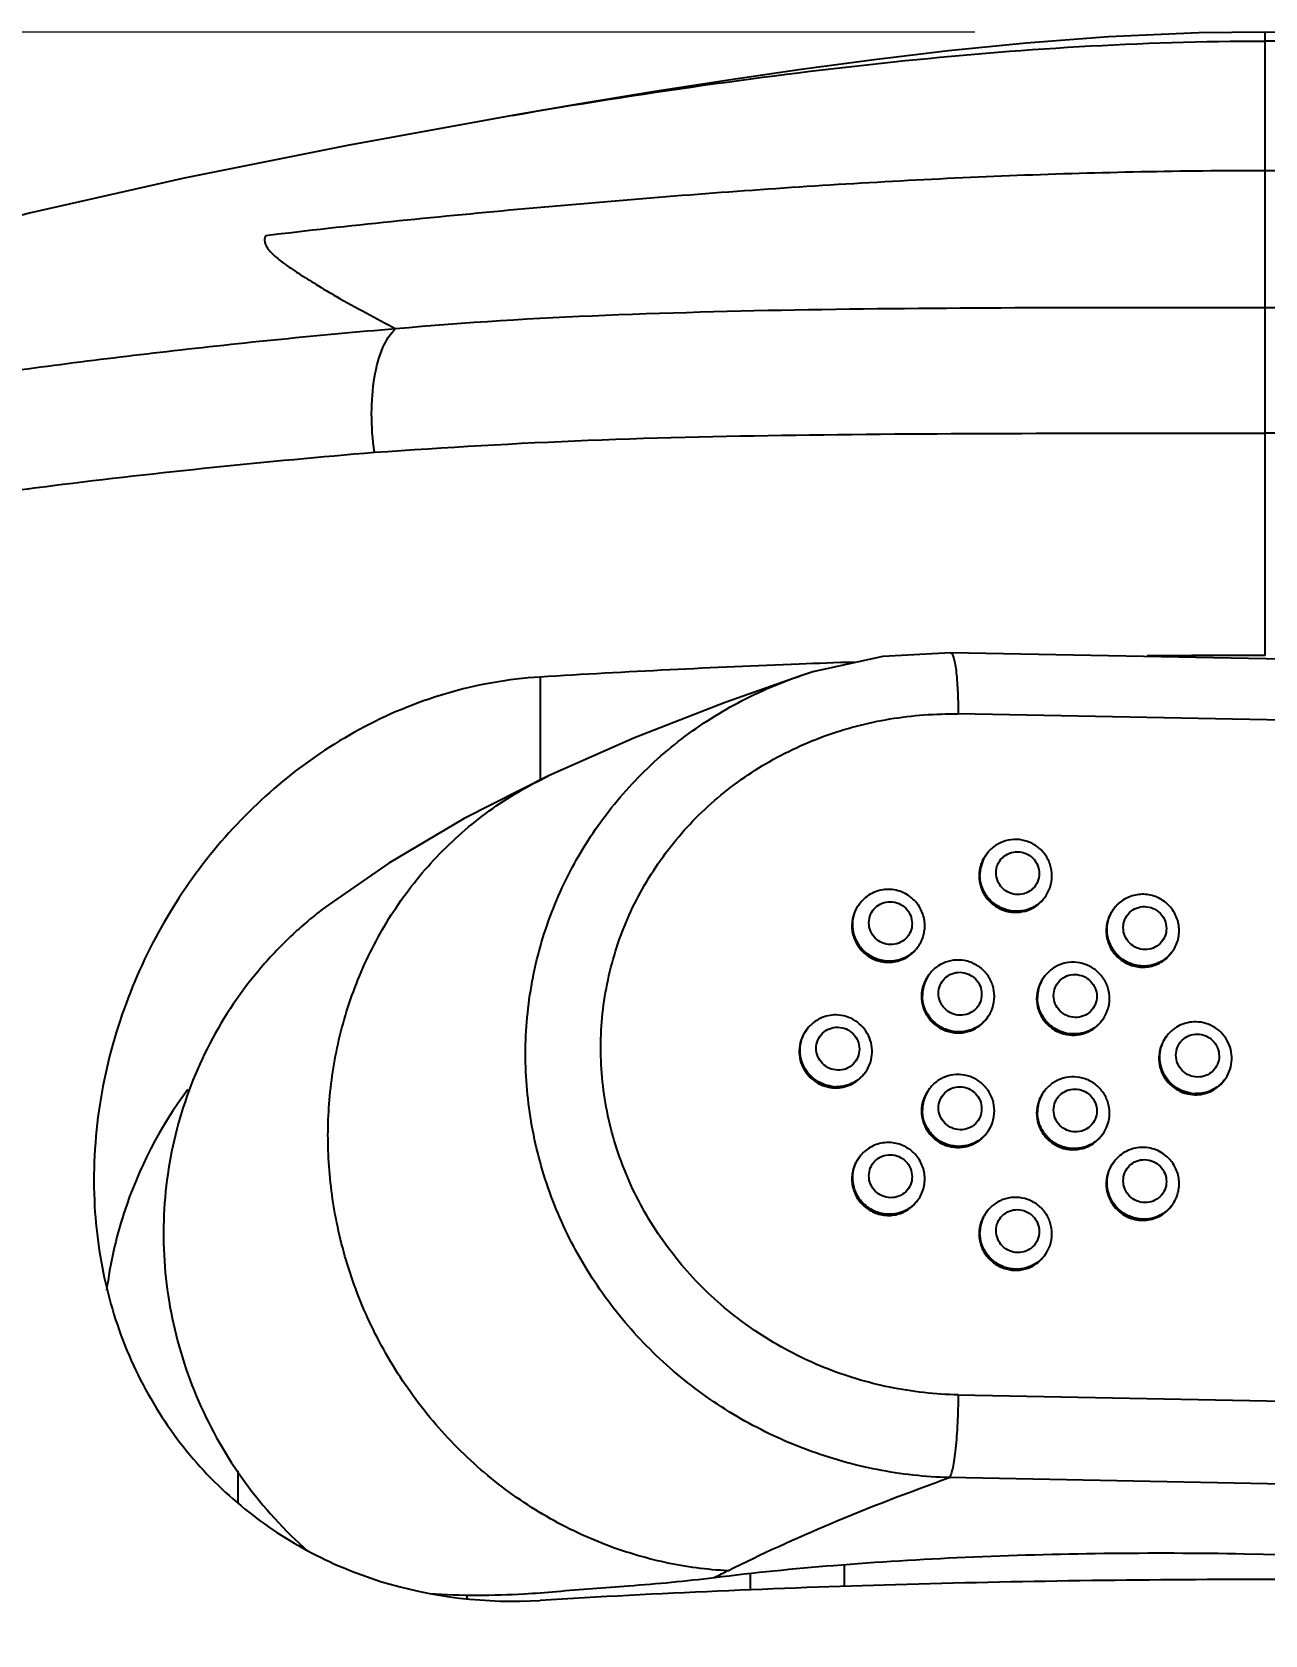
# Model space of a CAD drawing. Extents: x 0 to 1462, y 0 to 1072.
# Drawn here: x 340.35 to 357.36, y 804.46 to 826.57 of the extents above; entities that cross this region are included whole.
import ezdxf

# ---------------------------------------------------------------- set-up
doc = ezdxf.new("R2010")
doc.units = 0
doc.header["$LTSCALE"] = 10
doc.header["$MEASUREMENT"] = 0
doc.header["$PDMODE"] = 3
doc.header["$PDSIZE"] = -10
doc.layers.get('0').update_dxf_attribs({"linetype": 'CONTINUOUS'})
doc.layers.get('DEFPOINTS').update_dxf_attribs({"linetype": 'CONTINUOUS'})
doc.styles.add('Daelim Dimension', font='')
doc.styles.get('Daelim Dimension').set_extended_font_data('나눔고딕')
doc.dimstyles.new('DEFAULT', dxfattribs={"dimscale": 2, "dimtxt": 2, "dimasz": 2, "dimexe": 0, "dimexo": 2, "dimgap": 1, "dimtad": 1, "dimdec": 0, "dimzin": 9, "dimdsep": 46, "dimtxsty": 'Daelim Dimension', "dimcen": 0.5, "dimclrd": 5, "dimclre": 5, "dimclrt": 256, "dimadec": 1, "dimazin": 0, "dimtfac": 1, "dimtdec": 0, "dimtix": 1, "dimtmove": 0, "dimatfit": 3, "dimfxl": 1, "dimtolj": 1, "dimtzin": 1, "dimlwd": 9, "dimlwe": 9, "dimarcsym": 0})

# ---------------------------------------------------------------- blocks, each defined once
blk = doc.blocks.new('*D2')
at = {"color": 5, "lineweight": 9, "ltscale": 0.5, "transparency": 16777216}
for p, q in [((353.36, 826.572), (233.511, 826.572)), ((233.511, 822.572), (233.511, 499.502)), ((326.071, 495.502), (233.511, 495.502))]:
    blk.add_line(p, q, dxfattribs=at)
at = {"color": 5, "ltscale": 0.5, "transparency": 16777216}
for points in [[(232.845, 822.572), (234.178, 822.572), (233.511, 826.572)], [(232.845, 499.502), (234.178, 499.502), (233.511, 495.502)]]:
    blk.add_solid(points, dxfattribs=at)
at = {"layer": 'DEFPOINTS', "color": 0, "ltscale": 0.5, "transparency": 16777216}
for p in [(357.36, 826.572), (233.511, 495.502), (330.071, 495.502)]:
    blk.add_point(p, dxfattribs=at)
at = {"color": 7, "ltscale": 0.5, "transparency": 16777216, "insert": (226.061, 661.037), "char_height": 10, "attachment_point": 5, "rotation": 90, "style": 'Daelim Dimension'}
blk.add_mtext('\\A1;331', dxfattribs=at)

msp = doc.modelspace()

# ---------------------------------------------------------------- linework, layer by layer
at = {"color": 9, "linetype": 'Continuous'}
for p, q in [((357.36, 826.572), (357.36, 821.036)), ((357.36, 821.036), (357.36, 817.971)), ((347.36, 817.673), (347.36, 816.25)), ((365.615, 816.923), (353.128, 817.163)), ((356.072, 813.87), (356.03, 813.823)), ((353.128, 807.769), (365.615, 807.529)), ((343.196, 806.278), (343.196, 806.722)), ((365.494, 806.387), (353.006, 806.627)), ((350.265, 805.076), (350.265, 805.299)), ((346.348, 805.007), (346.348, 804.964))]:
    msp.add_line(p, q, dxfattribs=at)
at = {"color": 7, "linetype": 'Continuous'}
for p, q in [((365.512, 817.767), (353.025, 818.007)), ((350.944, 817.687), (350.945, 817.687)), ((347.475, 816.308), (347.476, 816.308)), ((353.519, 815.229), (353.531, 815.244)), ((351.764, 814.539), (351.776, 814.555)), ((354.306, 814.611), (354.318, 814.627)), ((355.273, 814.472), (355.286, 814.487)), ((352.551, 813.922), (352.563, 813.937)), ((356.06, 813.855), (356.072, 813.87)), ((356.018, 813.807), (356.061, 813.856)), ((352.725, 813.565), (352.737, 813.581)), ((354.313, 813.535), (354.325, 813.55)), ((351.038, 812.807), (351.05, 812.823)), ((353.511, 812.948), (353.524, 812.963)), ((355.1, 812.917), (355.112, 812.933)), ((356, 812.712), (356.012, 812.727)), ((351.824, 812.19), (351.836, 812.205)), ((356.787, 812.095), (356.799, 812.11)), ((352.725, 811.985), (352.737, 812)), ((354.313, 811.954), (354.325, 811.97)), ((353.511, 811.367), (353.524, 811.383)), ((355.1, 811.337), (355.112, 811.352)), ((351.764, 811.047), (351.776, 811.063)), ((355.273, 810.98), (355.286, 810.995)), ((352.509, 810.383), (352.551, 810.431)), ((352.551, 810.43), (352.563, 810.445)), ((356.06, 810.363), (356.072, 810.378)), ((353.519, 810.29), (353.531, 810.306)), ((354.306, 809.673), (354.318, 809.689)), ((359.831, 805.519), (357.077, 805.572)), ((351.56, 805.119), (351.56, 805.42))]:
    msp.add_line(p, q, dxfattribs=at)
for points in [[(357.36, 826.572), (356.448, 826.56), (355.204, 826.506), (354.064, 826.42), (352.994, 826.313), (351.969, 826.191), (350.962, 826.056), (349.957, 825.909), (348.944, 825.751), (347.912, 825.582), (346.975, 825.422)], [(367.745, 825.422), (366.808, 825.582), (365.777, 825.751), (364.763, 825.909), (363.759, 826.056), (362.752, 826.191), (361.727, 826.313), (360.657, 826.42), (359.517, 826.506), (358.273, 826.56), (357.36, 826.572)], [(346.978, 825.422), (344.726, 825.012), (342.449, 824.555), (340.333, 824.076), (338.344, 823.563), (336.376, 822.969), (334.325, 822.22), (332.195, 821.231), (330.092, 819.951), (328.6, 818.797)], [(353.025, 818.007), (352.09, 817.954), (351.122, 817.744), (350.944, 817.687)], [(350.945, 817.687), (349.915, 817.322), (348.661, 816.832), (347.475, 816.308)], [(347.476, 816.308), (346.314, 815.719), (345.275, 815.106), (344.434, 814.526)]]:
    msp.add_lwpolyline(points, dxfattribs=at)
for centre, radius, start, end in [((356.761, 664.041), 153.919, 92.16907, 93.50138), ((357.111, 655.235), 162.733, 91.9074, 92.17507), ((357.361, 645.642), 172.329, 90.00006, 90.54004), ((353.932, 814.929), 0.49, 321.9047, 0.0549), ((355.67, 814.186), 0.489, 134.3049, 141.8673), ((353.138, 813.266), 0.49, 321.9047, 0.0549), ((354.726, 813.235), 0.49, 321.9047, 0.0549), ((347.255, 808.446), 5.927, 143.3481, 162.0246), ((353.138, 811.685), 0.49, 321.9047, 0.0549), ((354.726, 811.655), 0.49, 321.9047, 0.0549), ((352.161, 810.761), 0.489, 134.3049, 141.8673), ((347.243, 808.452), 5.913, 162.0508, 172.5974), ((353.932, 809.991), 0.49, 321.9047, 0.0549), ((357.551, 637.291), 167.93, 86.91139, 90.06579)]:
    msp.add_arc(centre, radius, start, end, dxfattribs=at)
at = {"color": 9, "linetype": 'Continuous'}
for centre, radius, start, end in [((353.912, 814.946), 0.483, 144.2442, 172.9141), ((353.909, 814.947), 0.481, 141.8757, 144.2044), ((353.918, 814.945), 0.49, 172.888, 180.0006), ((352.154, 814.258), 0.48, 141.8606, 148.3247), ((353.941, 814.923), 0.479, 317.7061, 321.8766), ((352.182, 814.261), 0.509, 217.6584, 224.5912), ((352.184, 814.235), 0.482, 319.5331, 321.8631), ((355.693, 814.168), 0.482, 307.1038, 314.2959), ((353.118, 813.282), 0.483, 144.2442, 172.9141), ((353.115, 813.284), 0.481, 141.8757, 144.2044), ((354.705, 813.252), 0.483, 141.9105, 172.9246), ((353.124, 813.281), 0.49, 172.888, 180.0006), ((354.712, 813.251), 0.49, 172.888, 180.0006), ((351.426, 812.527), 0.479, 141.8738, 144.1973), ((353.147, 813.259), 0.479, 317.7061, 321.8766), ((351.461, 812.5), 0.478, 319.5495, 321.8718), ((351.453, 812.521), 0.501, 261.884, 268.8924), ((353.118, 811.702), 0.483, 144.2442, 172.9141), ((353.115, 811.703), 0.481, 141.8757, 144.2044), ((354.705, 811.672), 0.483, 141.9105, 172.9246), ((356.415, 812.426), 0.501, 261.884, 268.8924), ((353.124, 811.701), 0.49, 172.888, 180.0006), ((354.712, 811.671), 0.49, 172.888, 180.0006), ((353.147, 811.679), 0.479, 317.7061, 321.8766), ((352.157, 810.764), 0.484, 141.8855, 144.2099), ((352.184, 810.743), 0.482, 307.1038, 314.2959), ((352.186, 810.741), 0.479, 314.3101, 319.5557), ((352.183, 810.744), 0.483, 319.5502, 321.8858), ((355.691, 810.702), 0.509, 217.6584, 224.5912), ((353.911, 810.008), 0.483, 141.9105, 172.9246), ((353.918, 810.007), 0.49, 172.888, 180.0006), ((357.834, 789.745), 17.475, 116.8127, 117.5065)]:
    msp.add_arc(centre, radius, start, end, dxfattribs=at)
for points, knots in [([(346.978, 825.422), (347.853, 825.575), (349.603, 825.85), (353.056, 826.282), (355.65, 826.448), (357.36, 826.448)], [0, 0, 0, 0, 0.255256, 0.508588, 1, 1, 1, 1]), ([(367.743, 825.422), (366.867, 825.575), (365.118, 825.85), (361.664, 826.282), (359.071, 826.448), (357.36, 826.448)], [0, 0, 0, 0, 0.255256, 0.508588, 1, 1, 1, 1]), ([(357.36, 824.659), (356.221, 824.659), (353.934, 824.611), (350.495, 824.418), (347.037, 824.131), (344.726, 823.901), (343.569, 823.76)], [0, 0, 0, 0, 0.247249, 0.496201, 0.747197, 1, 1, 1, 1]), ([(357.36, 824.66), (358.5, 824.66), (360.787, 824.611), (364.226, 824.419), (367.684, 824.13), (369.995, 823.901), (371.152, 823.76)], [0, 0, 0, 0, 0.247245, 0.496196, 0.747174, 1, 1, 1, 1]), ([(343.57, 823.76), (343.562, 823.741), (343.554, 823.699), (343.572, 823.635), (343.611, 823.573), (343.691, 823.484), (343.831, 823.372), (344.036, 823.236), (344.28, 823.083), (344.722, 822.816), (345.096, 822.625), (345.369, 822.478)], [0, 0, 0, 0, 0.026789, 0.054193, 0.085701, 0.122385, 0.211814, 0.321088, 0.446517, 0.59177, 1, 1, 1, 1]), ([(357.36, 822.768), (356.337, 822.766), (354.3, 822.77), (351.267, 822.751), (348.29, 822.678), (346.33, 822.566), (345.367, 822.477)], [0, 0, 0, 0, 0.255743, 0.509299, 0.758293, 1, 1, 1, 1]), ([(369.355, 822.477), (368.392, 822.565), (366.431, 822.678), (363.454, 822.751), (360.421, 822.77), (358.383, 822.766), (357.36, 822.768)], [0, 0, 0, 0, 0.241705, 0.490699, 0.744256, 1, 1, 1, 1]), ([(345.367, 822.477), (344.312, 822.389), (342.281, 822.183), (339.368, 821.81), (336.725, 821.383), (334.391, 820.92), (332.395, 820.43), (330.768, 819.922), (329.658, 819.468), (328.982, 819.086), (328.714, 818.894), (328.601, 818.798)], [0, 0, 0, 0, 0.183495, 0.353986, 0.509385, 0.647628, 0.766705, 0.865533, 0.943114, 0.974177, 1, 1, 1, 1]), ([(345.074, 820.774), (345.048, 820.951), (345.023, 821.298), (345.059, 821.787), (345.161, 822.188), (345.288, 822.409), (345.367, 822.477)], [0, 0, 0, 0, 0.301867, 0.585954, 0.824097, 1, 1, 1, 1]), ([(345.074, 820.774), (346.056, 820.843), (348.057, 820.96), (351.101, 821.023), (354.214, 821.038), (356.308, 821.04), (357.36, 821.036)], [0, 0, 0, 0, 0.240277, 0.488964, 0.743119, 1, 1, 1, 1]), ([(369.646, 820.774), (369.161, 820.81), (368.179, 820.885), (366.69, 820.943), (365.174, 820.988), (363.637, 821.018), (362.083, 821.029), (359.989, 821.038), (358.413, 821.038), (357.36, 821.036)], [0, 0, 0, 0, 0.11883, 0.240216, 0.363704, 0.488906, 0.615481, 0.743078, 1, 1, 1, 1]), ([(339.262, 820.131), (339.719, 820.196), (341.652, 820.453), (343.592, 820.651), (345.074, 820.774)], [0, 0, 0, 0, 0.236996, 1, 1, 1, 1]), ([(353.025, 818.007), (353.034, 818.007), (353.047, 817.992), (353.057, 817.97), (353.066, 817.942), (353.075, 817.908), (353.087, 817.849), (353.107, 817.71), (353.123, 817.475), (353.128, 817.273), (353.128, 817.163)], [0, 0, 0, 0, 0.03051, 0.055978, 0.089255, 0.130458, 0.179429, 0.299512, 0.615358, 1, 1, 1, 1]), ([(353.006, 806.627), (352.673, 806.636), (352.005, 806.71), (351.034, 806.984), (350.117, 807.415), (349.281, 807.993), (348.553, 808.702), (347.955, 809.525), (347.509, 810.437), (347.23, 811.41), (347.129, 812.413), (347.21, 813.413), (347.47, 814.378), (347.899, 815.276), (348.482, 816.08), (349.199, 816.766), (350.025, 817.315), (350.632, 817.581), (350.944, 817.687)], [0, 0, 0, 0, 0.062532, 0.125337, 0.188378, 0.251587, 0.314883, 0.37815, 0.441292, 0.50423, 0.566905, 0.629285, 0.691376, 0.753226, 0.81492, 0.876556, 0.938218, 1, 1, 1, 1]), ([(353.128, 807.769), (352.812, 807.775), (352.178, 807.846), (351.263, 808.121), (350.412, 808.561), (349.658, 809.151), (349.031, 809.876), (348.558, 810.707), (348.265, 811.615), (348.164, 812.56), (348.265, 813.501), (348.557, 814.398), (349.03, 815.213), (349.658, 815.914), (350.414, 816.477), (351.266, 816.883), (352.181, 817.123), (352.813, 817.169), (353.128, 817.163)], [0, 0, 0, 0, 0.062775, 0.125728, 0.188806, 0.251923, 0.314996, 0.377919, 0.440627, 0.503087, 0.565293, 0.627294, 0.689179, 0.751054, 0.813007, 0.87512, 0.937442, 1, 1, 1, 1]), ([(349.952, 805.341), (349.663, 805.356), (349.07, 805.435), (348.189, 805.702), (347.326, 806.132), (346.522, 806.718), (345.817, 807.44), (345.243, 808.266), (344.818, 809.155), (344.548, 810.065), (344.424, 810.963), (344.433, 811.851), (344.577, 812.737), (344.869, 813.619), (345.317, 814.458), (345.914, 815.214), (346.638, 815.847), (347.189, 816.173), (347.475, 816.308)], [0, 0, 0, 0, 0.057427, 0.118319, 0.182125, 0.248011, 0.314911, 0.381631, 0.446959, 0.509821, 0.569384, 0.626384, 0.68558, 0.74702, 0.81, 0.873687, 0.937269, 1, 1, 1, 1]), ([(353.651, 814.972), (353.651, 815.011), (353.666, 815.088), (353.733, 815.186), (353.832, 815.25), (353.949, 815.271), (354.066, 815.245), (354.165, 815.178), (354.231, 815.078), (354.247, 815), (354.247, 814.961)], [0, 0, 0, 0, 0.124268, 0.248013, 0.372016, 0.49685, 0.6226, 0.748826, 0.874805, 1, 1, 1, 1]), ([(354.247, 814.961), (354.247, 814.923), (354.231, 814.845), (354.165, 814.748), (354.065, 814.683), (353.948, 814.663), (353.832, 814.688), (353.733, 814.756), (353.667, 814.855), (353.651, 814.934), (353.651, 814.972)], [0, 0, 0, 0, 0.124268, 0.248013, 0.372016, 0.49685, 0.6226, 0.748826, 0.874805, 1, 1, 1, 1]), ([(354.295, 814.6), (354.262, 814.564), (354.184, 814.501), (354.044, 814.446), (353.893, 814.436), (353.745, 814.471), (353.613, 814.547), (353.51, 814.659), (353.443, 814.795), (353.428, 814.896), (353.428, 814.945)], [0, 0, 0, 0, 0.12359, 0.247684, 0.372498, 0.497993, 0.623891, 0.749775, 0.875233, 1, 1, 1, 1]), ([(351.984, 814.072), (351.956, 814.099), (351.912, 814.166), (351.889, 814.283), (351.912, 814.399), (351.978, 814.496), (352.078, 814.56), (352.195, 814.581), (352.311, 814.556), (352.377, 814.51), (352.405, 814.483)], [0, 0, 0, 0, 0.126007, 0.251154, 0.375392, 0.499156, 0.623164, 0.747999, 0.873745, 1, 1, 1, 1]), ([(351.778, 813.95), (351.748, 813.99), (351.698, 814.078), (351.667, 814.226), (351.681, 814.376), (351.72, 814.469), (351.745, 814.51)], [0, 0, 0, 0, 0.251994, 0.50267, 0.751882, 1, 1, 1, 1]), ([(352.405, 814.483), (352.432, 814.455), (352.476, 814.388), (352.5, 814.272), (352.477, 814.156), (352.41, 814.058), (352.311, 813.994), (352.194, 813.973), (352.077, 813.999), (352.011, 814.044), (351.984, 814.072)], [0, 0, 0, 0, 0.126007, 0.251154, 0.375392, 0.499156, 0.623164, 0.747999, 0.873745, 1, 1, 1, 1]), ([(355.984, 813.783), (355.937, 813.748), (355.829, 813.694), (355.648, 813.676), (355.471, 813.722), (355.322, 813.828), (355.218, 813.978), (355.173, 814.154), (355.193, 814.334), (355.249, 814.441), (355.286, 814.487)], [0, 0, 0, 0, 0.124097, 0.248992, 0.374717, 0.500832, 0.626731, 0.751909, 0.876203, 1, 1, 1, 1]), ([(355.914, 813.996), (355.886, 813.969), (355.82, 813.926), (355.703, 813.906), (355.586, 813.931), (355.487, 813.999), (355.421, 814.098), (355.398, 814.215), (355.421, 814.331), (355.465, 814.397), (355.493, 814.423)], [0, 0, 0, 0, 0.124032, 0.248849, 0.374594, 0.500818, 0.626801, 0.751967, 0.876207, 1, 1, 1, 1]), ([(355.493, 814.423), (355.52, 814.45), (355.587, 814.493), (355.704, 814.514), (355.82, 814.488), (355.919, 814.421), (355.985, 814.321), (356.009, 814.204), (355.986, 814.088), (355.941, 814.023), (355.914, 813.996)], [0, 0, 0, 0, 0.124032, 0.248849, 0.374594, 0.500818, 0.626801, 0.751967, 0.876207, 1, 1, 1, 1]), ([(352.551, 813.922), (352.507, 813.871), (352.396, 813.786), (352.192, 813.738), (351.985, 813.776), (351.867, 813.855), (351.819, 813.904)], [0, 0, 0, 0, 0.247555, 0.496699, 0.747784, 1, 1, 1, 1]), ([(352.857, 813.309), (352.857, 813.347), (352.872, 813.425), (352.939, 813.522), (353.038, 813.586), (353.155, 813.607), (353.272, 813.581), (353.371, 813.514), (353.437, 813.414), (353.452, 813.336), (353.452, 813.297)], [0, 0, 0, 0, 0.124268, 0.248013, 0.372016, 0.49685, 0.6226, 0.748826, 0.874805, 1, 1, 1, 1]), ([(354.445, 813.278), (354.445, 813.317), (354.46, 813.394), (354.527, 813.492), (354.626, 813.556), (354.743, 813.576), (354.86, 813.551), (354.959, 813.483), (355.025, 813.384), (355.041, 813.305), (355.041, 813.267)], [0, 0, 0, 0, 0.124268, 0.248013, 0.372016, 0.49685, 0.6226, 0.748826, 0.874805, 1, 1, 1, 1]), ([(353.501, 812.936), (353.468, 812.9), (353.39, 812.837), (353.25, 812.782), (353.099, 812.772), (352.951, 812.807), (352.819, 812.883), (352.716, 812.995), (352.649, 813.132), (352.634, 813.232), (352.634, 813.281)], [0, 0, 0, 0, 0.12359, 0.247684, 0.372498, 0.497993, 0.623891, 0.749775, 0.875233, 1, 1, 1, 1]), ([(353.452, 813.297), (353.452, 813.259), (353.437, 813.181), (353.371, 813.084), (353.271, 813.02), (353.154, 812.999), (353.038, 813.024), (352.939, 813.092), (352.873, 813.191), (352.857, 813.27), (352.857, 813.309)], [0, 0, 0, 0, 0.124268, 0.248013, 0.372016, 0.49685, 0.6226, 0.748826, 0.874805, 1, 1, 1, 1]), ([(355.112, 812.933), (355.081, 812.893), (355.005, 812.823), (354.864, 812.758), (354.709, 812.74), (354.556, 812.769), (354.418, 812.844), (354.309, 812.957), (354.238, 813.097), (354.222, 813.2), (354.222, 813.251)], [0, 0, 0, 0, 0.123564, 0.247583, 0.37232, 0.497781, 0.623701, 0.749648, 0.875173, 1, 1, 1, 1]), ([(355.041, 813.267), (355.041, 813.228), (355.025, 813.151), (354.959, 813.053), (354.859, 812.989), (354.742, 812.968), (354.626, 812.994), (354.527, 813.062), (354.461, 813.161), (354.445, 813.239), (354.445, 813.278)], [0, 0, 0, 0, 0.124268, 0.248013, 0.372016, 0.49685, 0.6226, 0.748826, 0.874805, 1, 1, 1, 1]), ([(351.382, 812.025), (351.298, 812.037), (351.133, 812.106), (350.996, 812.28), (350.948, 812.445), (350.944, 812.573), (350.973, 812.698), (351.013, 812.773), (351.038, 812.807)], [0, 0, 0, 0, 0.250469, 0.500989, 0.62659, 0.75156, 0.87596, 1, 1, 1, 1]), ([(351.467, 812.249), (351.429, 812.25), (351.35, 812.267), (351.252, 812.334), (351.185, 812.434), (351.162, 812.551), (351.185, 812.667), (351.251, 812.764), (351.351, 812.828), (351.429, 812.842), (351.467, 812.841)], [0, 0, 0, 0, 0.125775, 0.251981, 0.377958, 0.503124, 0.627367, 0.751131, 0.875135, 1, 1, 1, 1]), ([(351.467, 812.841), (351.506, 812.841), (351.585, 812.824), (351.683, 812.756), (351.749, 812.656), (351.773, 812.54), (351.75, 812.424), (351.683, 812.326), (351.584, 812.262), (351.506, 812.248), (351.467, 812.249)], [0, 0, 0, 0, 0.125775, 0.251981, 0.377958, 0.503124, 0.627367, 0.751131, 0.875135, 1, 1, 1, 1]), ([(356.345, 811.93), (356.259, 811.942), (356.091, 812.013), (355.954, 812.193), (355.908, 812.362), (355.908, 812.493), (355.942, 812.619), (355.986, 812.694), (356.012, 812.727)], [0, 0, 0, 0, 0.250497, 0.501001, 0.626598, 0.751549, 0.875938, 1, 1, 1, 1]), ([(356.43, 812.154), (356.391, 812.154), (356.313, 812.171), (356.214, 812.239), (356.148, 812.339), (356.125, 812.455), (356.148, 812.571), (356.214, 812.669), (356.313, 812.733), (356.392, 812.747), (356.43, 812.746)], [0, 0, 0, 0, 0.125775, 0.251981, 0.377958, 0.503124, 0.627367, 0.751131, 0.875135, 1, 1, 1, 1]), ([(356.43, 812.746), (356.469, 812.745), (356.547, 812.728), (356.646, 812.661), (356.712, 812.561), (356.736, 812.444), (356.713, 812.328), (356.646, 812.231), (356.547, 812.167), (356.469, 812.153), (356.43, 812.154)], [0, 0, 0, 0, 0.125775, 0.251981, 0.377958, 0.503124, 0.627367, 0.751131, 0.875135, 1, 1, 1, 1]), ([(351.824, 812.19), (351.778, 812.136), (351.66, 812.048), (351.515, 812.019), (351.443, 812.02)], [0, 0, 0, 0, 0.498213, 1, 1, 1, 1]), ([(356.799, 812.11), (356.753, 812.052), (356.632, 811.955), (356.48, 811.924), (356.406, 811.925)], [0, 0, 0, 0, 0.498197, 1, 1, 1, 1]), ([(352.857, 811.728), (352.857, 811.767), (352.872, 811.844), (352.939, 811.942), (353.038, 812.006), (353.155, 812.027), (353.272, 812.001), (353.371, 811.933), (353.437, 811.834), (353.452, 811.756), (353.452, 811.717)], [0, 0, 0, 0, 0.124268, 0.248013, 0.372016, 0.49685, 0.6226, 0.748826, 0.874805, 1, 1, 1, 1]), ([(354.445, 811.698), (354.445, 811.736), (354.46, 811.814), (354.527, 811.911), (354.626, 811.975), (354.743, 811.996), (354.86, 811.971), (354.959, 811.903), (355.025, 811.804), (355.041, 811.725), (355.041, 811.686)], [0, 0, 0, 0, 0.124268, 0.248013, 0.372016, 0.49685, 0.6226, 0.748826, 0.874805, 1, 1, 1, 1]), ([(353.501, 811.356), (353.468, 811.32), (353.39, 811.257), (353.25, 811.202), (353.099, 811.192), (352.951, 811.226), (352.819, 811.303), (352.716, 811.415), (352.649, 811.551), (352.634, 811.651), (352.634, 811.701)], [0, 0, 0, 0, 0.12359, 0.247684, 0.372498, 0.497993, 0.623891, 0.749775, 0.875233, 1, 1, 1, 1]), ([(353.452, 811.717), (353.452, 811.678), (353.437, 811.601), (353.371, 811.503), (353.271, 811.439), (353.154, 811.419), (353.038, 811.444), (352.939, 811.512), (352.873, 811.611), (352.857, 811.69), (352.857, 811.728)], [0, 0, 0, 0, 0.124268, 0.248013, 0.372016, 0.49685, 0.6226, 0.748826, 0.874805, 1, 1, 1, 1]), ([(355.112, 811.352), (355.081, 811.313), (355.005, 811.242), (354.864, 811.178), (354.709, 811.159), (354.556, 811.189), (354.418, 811.264), (354.309, 811.377), (354.238, 811.516), (354.222, 811.619), (354.222, 811.671)], [0, 0, 0, 0, 0.123564, 0.247583, 0.37232, 0.497781, 0.623701, 0.749648, 0.875173, 1, 1, 1, 1]), ([(355.041, 811.686), (355.041, 811.648), (355.025, 811.57), (354.959, 811.473), (354.859, 811.409), (354.742, 811.388), (354.626, 811.414), (354.527, 811.481), (354.461, 811.581), (354.445, 811.659), (354.445, 811.698)], [0, 0, 0, 0, 0.124268, 0.248013, 0.372016, 0.49685, 0.6226, 0.748826, 0.874805, 1, 1, 1, 1]), ([(352.475, 810.359), (352.429, 810.324), (352.322, 810.27), (352.144, 810.251), (351.969, 810.295), (351.82, 810.396), (351.714, 810.542), (351.665, 810.715), (351.68, 810.892), (351.731, 811), (351.765, 811.047)], [0, 0, 0, 0, 0.124074, 0.248932, 0.374616, 0.500708, 0.626619, 0.751844, 0.876197, 1, 1, 1, 1]), ([(352.405, 810.572), (352.377, 810.545), (352.311, 810.502), (352.194, 810.481), (352.077, 810.507), (351.978, 810.574), (351.912, 810.674), (351.889, 810.791), (351.912, 810.907), (351.956, 810.972), (351.984, 810.999)], [0, 0, 0, 0, 0.124032, 0.248849, 0.374594, 0.500818, 0.626801, 0.751967, 0.876207, 1, 1, 1, 1]), ([(351.984, 810.999), (352.011, 811.026), (352.078, 811.069), (352.195, 811.089), (352.311, 811.064), (352.41, 810.996), (352.476, 810.897), (352.5, 810.78), (352.477, 810.664), (352.432, 810.598), (352.405, 810.572)], [0, 0, 0, 0, 0.124032, 0.248849, 0.374594, 0.500818, 0.626801, 0.751967, 0.876207, 1, 1, 1, 1]), ([(355.288, 810.391), (355.254, 810.434), (355.201, 810.531), (355.174, 810.694), (355.2, 810.857), (355.253, 810.953), (355.286, 810.995)], [0, 0, 0, 0, 0.252154, 0.502792, 0.751897, 1, 1, 1, 1]), ([(355.493, 810.512), (355.465, 810.54), (355.421, 810.607), (355.398, 810.723), (355.421, 810.839), (355.487, 810.937), (355.587, 811.001), (355.704, 811.022), (355.82, 810.996), (355.887, 810.951), (355.914, 810.923)], [0, 0, 0, 0, 0.126007, 0.251154, 0.375392, 0.499156, 0.623164, 0.747999, 0.873745, 1, 1, 1, 1]), ([(355.914, 810.923), (355.941, 810.896), (355.986, 810.829), (356.009, 810.712), (355.986, 810.596), (355.919, 810.499), (355.82, 810.435), (355.703, 810.414), (355.586, 810.439), (355.52, 810.485), (355.493, 810.512)], [0, 0, 0, 0, 0.126007, 0.251154, 0.375392, 0.499156, 0.623164, 0.747999, 0.873745, 1, 1, 1, 1]), ([(356.072, 810.378), (356.03, 810.324), (355.919, 810.232), (355.711, 810.178), (355.498, 810.214), (355.377, 810.294), (355.328, 810.344)], [0, 0, 0, 0, 0.247543, 0.496632, 0.747722, 1, 1, 1, 1]), ([(353.651, 810.034), (353.651, 810.072), (353.666, 810.15), (353.733, 810.247), (353.832, 810.312), (353.949, 810.332), (354.066, 810.307), (354.165, 810.239), (354.231, 810.14), (354.247, 810.061), (354.247, 810.023)], [0, 0, 0, 0, 0.124268, 0.248013, 0.372016, 0.49685, 0.6226, 0.748826, 0.874805, 1, 1, 1, 1]), ([(354.318, 809.689), (354.286, 809.649), (354.211, 809.578), (354.07, 809.514), (353.915, 809.496), (353.762, 809.525), (353.624, 809.6), (353.515, 809.713), (353.444, 809.852), (353.428, 809.956), (353.428, 810.007)], [0, 0, 0, 0, 0.123564, 0.247583, 0.37232, 0.497781, 0.623701, 0.749648, 0.875173, 1, 1, 1, 1]), ([(354.247, 810.023), (354.247, 809.984), (354.231, 809.907), (354.165, 809.809), (354.065, 809.745), (353.948, 809.724), (353.832, 809.75), (353.733, 809.817), (353.667, 809.917), (353.651, 809.995), (353.651, 810.034)], [0, 0, 0, 0, 0.124268, 0.248013, 0.372016, 0.49685, 0.6226, 0.748826, 0.874805, 1, 1, 1, 1]), ([(353.128, 807.769), (353.128, 807.64), (353.123, 807.449), (353.108, 807.201), (353.094, 807.035), (353.076, 806.89), (353.056, 806.773), (353.037, 806.695), (353.02, 806.65), (353.011, 806.633), (353.006, 806.627)], [0, 0, 0, 0, 0.336566, 0.496663, 0.643303, 0.770972, 0.87501, 0.95192, 0.97956, 1, 1, 1, 1]), ([(349.952, 805.341), (350.414, 805.575), (351.421, 806.033), (352.454, 806.429), (353.006, 806.627)], [0, 0, 0, 0, 0.468852, 1, 1, 1, 1])]:
    msp.add_open_spline(points, degree=3, knots=knots, dxfattribs=at)
at = {"color": 7, "linetype": 'Continuous'}
for points, knots in [([(347.36, 817.673), (346.921, 817.646), (346.055, 817.491), (344.852, 816.99), (343.787, 816.268), (342.877, 815.363), (342.133, 814.299), (341.576, 813.093), (341.237, 811.766), (341.188, 810.837), (341.214, 810.369)], [0, 0, 0, 0, 0.125528, 0.248122, 0.369023, 0.489742, 0.611883, 0.737025, 0.866397, 1, 1, 1, 1]), ([(354.422, 814.93), (354.422, 814.981), (354.406, 815.084), (354.336, 815.224), (354.227, 815.336), (354.089, 815.411), (353.935, 815.44), (353.78, 815.421), (353.639, 815.355), (353.563, 815.285), (353.531, 815.244)], [0, 0, 0, 0, 0.124935, 0.250126, 0.375469, 0.500801, 0.625963, 0.750863, 0.875507, 1, 1, 1, 1]), ([(353.519, 815.229), (353.486, 815.187), (353.434, 815.091), (353.416, 814.983), (353.416, 814.93)], [0, 0, 0, 0, 0.498986, 1, 1, 1, 1]), ([(353.416, 814.93), (353.416, 814.879), (353.432, 814.775), (353.502, 814.636), (353.612, 814.523), (353.75, 814.448), (353.903, 814.419), (354.058, 814.437), (354.199, 814.501), (354.274, 814.572), (354.306, 814.611)], [0, 0, 0, 0, 0.124832, 0.250369, 0.376304, 0.502216, 0.627677, 0.752414, 0.876426, 1, 1, 1, 1]), ([(351.764, 814.539), (351.728, 814.493), (351.672, 814.386), (351.652, 814.207), (351.696, 814.031), (351.765, 813.931), (351.807, 813.888)], [0, 0, 0, 0, 0.247876, 0.496924, 0.747704, 1, 1, 1, 1]), ([(352.523, 814.592), (352.474, 814.642), (352.353, 814.722), (352.139, 814.757), (351.931, 814.702), (351.819, 814.61), (351.776, 814.555)], [0, 0, 0, 0, 0.250846, 0.501225, 0.750868, 1, 1, 1, 1]), ([(352.563, 813.937), (352.6, 813.984), (352.656, 814.092), (352.677, 814.272), (352.634, 814.449), (352.565, 814.55), (352.523, 814.592)], [0, 0, 0, 0, 0.249273, 0.498907, 0.749162, 1, 1, 1, 1]), ([(356.072, 813.87), (356.11, 813.919), (356.169, 814.032), (356.186, 814.221), (356.133, 814.404), (356.017, 814.555), (355.853, 814.654), (355.666, 814.687), (355.479, 814.649), (355.373, 814.579), (355.329, 814.535)], [0, 0, 0, 0, 0.124581, 0.249354, 0.374473, 0.499847, 0.625263, 0.750486, 0.875366, 1, 1, 1, 1]), ([(344.434, 814.526), (344.264, 814.4), (343.939, 814.129), (343.355, 813.519), (342.759, 812.637), (342.301, 811.444), (342.119, 810.176), (342.222, 808.894), (342.605, 807.662), (343.249, 806.538), (343.832, 805.898), (344.154, 805.613)], [0, 0, 0, 0, 0.062137, 0.124217, 0.248173, 0.372326, 0.496876, 0.621947, 0.747559, 0.873632, 1, 1, 1, 1]), ([(355.273, 814.471), (355.235, 814.423), (355.178, 814.31), (355.161, 814.122), (355.215, 813.94), (355.332, 813.789), (355.495, 813.691), (355.683, 813.658), (355.868, 813.695), (355.974, 813.765), (356.018, 813.807)], [0, 0, 0, 0, 0.123871, 0.248262, 0.373576, 0.499596, 0.625727, 0.751331, 0.876035, 1, 1, 1, 1]), ([(351.807, 813.888), (351.856, 813.838), (351.977, 813.758), (352.19, 813.722), (352.397, 813.776), (352.508, 813.868), (352.551, 813.922)], [0, 0, 0, 0, 0.252303, 0.503381, 0.752456, 1, 1, 1, 1]), ([(353.628, 813.266), (353.628, 813.317), (353.612, 813.421), (353.542, 813.56), (353.433, 813.673), (353.295, 813.747), (353.141, 813.776), (352.986, 813.757), (352.845, 813.692), (352.769, 813.621), (352.737, 813.581)], [0, 0, 0, 0, 0.124935, 0.250126, 0.375469, 0.500801, 0.625963, 0.750863, 0.875507, 1, 1, 1, 1]), ([(355.216, 813.236), (355.216, 813.287), (355.2, 813.39), (355.13, 813.53), (355.021, 813.642), (354.883, 813.716), (354.729, 813.745), (354.574, 813.726), (354.433, 813.661), (354.357, 813.59), (354.325, 813.55)], [0, 0, 0, 0, 0.124935, 0.250126, 0.375469, 0.500801, 0.625963, 0.750863, 0.875507, 1, 1, 1, 1]), ([(352.725, 813.565), (352.692, 813.523), (352.64, 813.427), (352.622, 813.319), (352.622, 813.266)], [0, 0, 0, 0, 0.498986, 1, 1, 1, 1]), ([(354.313, 813.534), (354.28, 813.493), (354.228, 813.397), (354.21, 813.289), (354.21, 813.235)], [0, 0, 0, 0, 0.498986, 1, 1, 1, 1]), ([(352.622, 813.266), (352.622, 813.215), (352.638, 813.112), (352.708, 812.972), (352.818, 812.859), (352.956, 812.784), (353.109, 812.755), (353.264, 812.773), (353.404, 812.838), (353.48, 812.908), (353.512, 812.948)], [0, 0, 0, 0, 0.124832, 0.250369, 0.376304, 0.502216, 0.627677, 0.752414, 0.876426, 1, 1, 1, 1]), ([(354.21, 813.235), (354.21, 813.184), (354.226, 813.081), (354.296, 812.941), (354.406, 812.829), (354.544, 812.754), (354.697, 812.724), (354.852, 812.743), (354.993, 812.807), (355.068, 812.877), (355.1, 812.917)], [0, 0, 0, 0, 0.124832, 0.250369, 0.376304, 0.502216, 0.627677, 0.752414, 0.876426, 1, 1, 1, 1]), ([(351.447, 813.01), (351.372, 813.012), (351.218, 812.98), (351.096, 812.882), (351.05, 812.823)], [0, 0, 0, 0, 0.500632, 1, 1, 1, 1]), ([(351.836, 812.205), (351.865, 812.241), (351.911, 812.322), (351.945, 812.457), (351.939, 812.596), (351.896, 812.729), (351.818, 812.845), (351.712, 812.936), (351.585, 812.995), (351.493, 813.009), (351.447, 813.01)], [0, 0, 0, 0, 0.124462, 0.249098, 0.373906, 0.49897, 0.62423, 0.749561, 0.874893, 1, 1, 1, 1]), ([(351.037, 812.807), (351.009, 812.771), (350.963, 812.692), (350.931, 812.557), (350.936, 812.418), (350.98, 812.286), (351.058, 812.17), (351.165, 812.079), (351.292, 812.02), (351.385, 812.006), (351.431, 812.005)], [0, 0, 0, 0, 0.123525, 0.247419, 0.371926, 0.497105, 0.622823, 0.748769, 0.874644, 1, 1, 1, 1]), ([(356.41, 812.915), (356.334, 812.916), (356.181, 812.884), (356.059, 812.787), (356.012, 812.727)], [0, 0, 0, 0, 0.500632, 1, 1, 1, 1]), ([(356.799, 812.11), (356.827, 812.146), (356.874, 812.227), (356.907, 812.362), (356.902, 812.501), (356.859, 812.634), (356.781, 812.75), (356.675, 812.841), (356.548, 812.899), (356.456, 812.914), (356.41, 812.915)], [0, 0, 0, 0, 0.124462, 0.249098, 0.373906, 0.49897, 0.62423, 0.749561, 0.874893, 1, 1, 1, 1]), ([(356, 812.712), (355.972, 812.676), (355.926, 812.596), (355.893, 812.462), (355.899, 812.323), (355.943, 812.191), (356.021, 812.075), (356.128, 811.984), (356.255, 811.925), (356.348, 811.91), (356.394, 811.909)], [0, 0, 0, 0, 0.123525, 0.247419, 0.371926, 0.497105, 0.622823, 0.748769, 0.874644, 1, 1, 1, 1]), ([(351.431, 812.005), (351.506, 812.003), (351.657, 812.035), (351.778, 812.132), (351.824, 812.19)], [0, 0, 0, 0, 0.501844, 1, 1, 1, 1]), ([(353.628, 811.686), (353.628, 811.737), (353.612, 811.84), (353.542, 811.98), (353.433, 812.092), (353.295, 812.167), (353.141, 812.196), (352.986, 812.177), (352.845, 812.111), (352.769, 812.04), (352.737, 812)], [0, 0, 0, 0, 0.124935, 0.250126, 0.375469, 0.500801, 0.625963, 0.750863, 0.875507, 1, 1, 1, 1]), ([(355.216, 811.655), (355.216, 811.707), (355.2, 811.81), (355.13, 811.95), (355.021, 812.062), (354.883, 812.136), (354.729, 812.165), (354.574, 812.146), (354.433, 812.081), (354.357, 812.01), (354.325, 811.97)], [0, 0, 0, 0, 0.124935, 0.250126, 0.375469, 0.500801, 0.625963, 0.750863, 0.875507, 1, 1, 1, 1]), ([(352.725, 811.985), (352.692, 811.943), (352.64, 811.847), (352.622, 811.739), (352.622, 811.686)], [0, 0, 0, 0, 0.498986, 1, 1, 1, 1]), ([(354.313, 811.954), (354.28, 811.912), (354.228, 811.816), (354.21, 811.709), (354.21, 811.655)], [0, 0, 0, 0, 0.498986, 1, 1, 1, 1]), ([(356.394, 811.909), (356.468, 811.908), (356.62, 811.939), (356.741, 812.036), (356.787, 812.095)], [0, 0, 0, 0, 0.501844, 1, 1, 1, 1]), ([(352.622, 811.686), (352.622, 811.634), (352.638, 811.531), (352.708, 811.392), (352.818, 811.279), (352.956, 811.204), (353.109, 811.174), (353.264, 811.193), (353.404, 811.257), (353.48, 811.328), (353.512, 811.367)], [0, 0, 0, 0, 0.124832, 0.250369, 0.376304, 0.502216, 0.627677, 0.752414, 0.876426, 1, 1, 1, 1]), ([(354.21, 811.655), (354.21, 811.604), (354.226, 811.501), (354.296, 811.361), (354.406, 811.248), (354.544, 811.174), (354.697, 811.144), (354.852, 811.162), (354.993, 811.227), (355.068, 811.297), (355.1, 811.337)], [0, 0, 0, 0, 0.124832, 0.250369, 0.376304, 0.502216, 0.627677, 0.752414, 0.876426, 1, 1, 1, 1]), ([(352.563, 810.445), (352.601, 810.494), (352.66, 810.607), (352.677, 810.796), (352.624, 810.979), (352.508, 811.131), (352.344, 811.23), (352.156, 811.262), (351.97, 811.224), (351.864, 811.154), (351.82, 811.111)], [0, 0, 0, 0, 0.124581, 0.249354, 0.374473, 0.499847, 0.625263, 0.750486, 0.875366, 1, 1, 1, 1]), ([(351.764, 811.046), (351.726, 810.998), (351.669, 810.886), (351.652, 810.698), (351.706, 810.515), (351.823, 810.365), (351.986, 810.266), (352.174, 810.233), (352.359, 810.27), (352.465, 810.34), (352.509, 810.383)], [0, 0, 0, 0, 0.12387, 0.24827, 0.37358, 0.499587, 0.625715, 0.751322, 0.876031, 1, 1, 1, 1]), ([(356.032, 811.033), (355.983, 811.083), (355.862, 811.163), (355.649, 811.198), (355.44, 811.142), (355.329, 811.05), (355.286, 810.995)], [0, 0, 0, 0, 0.250846, 0.501225, 0.750868, 1, 1, 1, 1]), ([(356.072, 810.378), (356.109, 810.425), (356.165, 810.532), (356.187, 810.713), (356.143, 810.89), (356.074, 810.99), (356.032, 811.033)], [0, 0, 0, 0, 0.249273, 0.498907, 0.749162, 1, 1, 1, 1]), ([(355.274, 810.98), (355.237, 810.934), (355.181, 810.827), (355.161, 810.648), (355.205, 810.472), (355.274, 810.371), (355.316, 810.329)], [0, 0, 0, 0, 0.247876, 0.496924, 0.747704, 1, 1, 1, 1]), ([(341.214, 810.369), (341.237, 809.964), (341.358, 809.161), (341.772, 808.031), (342.399, 807.035), (343.198, 806.217), (344.127, 805.591), (345.493, 805.018), (346.623, 804.889), (347.36, 804.933)], [0, 0, 0, 0, 0.133022, 0.264574, 0.392357, 0.516151, 0.637292, 0.757544, 1, 1, 1, 1]), ([(354.422, 809.992), (354.422, 810.043), (354.406, 810.146), (354.336, 810.286), (354.227, 810.398), (354.089, 810.472), (353.935, 810.501), (353.78, 810.482), (353.639, 810.417), (353.563, 810.346), (353.531, 810.306)], [0, 0, 0, 0, 0.124935, 0.250126, 0.375469, 0.500801, 0.625963, 0.750863, 0.875507, 1, 1, 1, 1]), ([(355.316, 810.329), (355.365, 810.279), (355.486, 810.198), (355.699, 810.163), (355.907, 810.217), (356.017, 810.308), (356.06, 810.362)], [0, 0, 0, 0, 0.252303, 0.503381, 0.752456, 1, 1, 1, 1]), ([(353.519, 810.29), (353.486, 810.248), (353.434, 810.152), (353.416, 810.045), (353.416, 809.991)], [0, 0, 0, 0, 0.498986, 1, 1, 1, 1]), ([(353.416, 809.991), (353.416, 809.94), (353.432, 809.837), (353.502, 809.697), (353.612, 809.585), (353.75, 809.51), (353.903, 809.48), (354.058, 809.498), (354.199, 809.563), (354.274, 809.633), (354.306, 809.673)], [0, 0, 0, 0, 0.124832, 0.250369, 0.376304, 0.502216, 0.627677, 0.752414, 0.876426, 1, 1, 1, 1]), ([(357.077, 805.572), (356.43, 805.584), (355.145, 805.588), (353.255, 805.536), (351.463, 805.427), (350.311, 805.313), (349.764, 805.244)], [0, 0, 0, 0, 0.264843, 0.52607, 0.774127, 1, 1, 1, 1]), ([(349.764, 805.245), (349.371, 805.195), (348.644, 805.13), (347.916, 805.082), (347.584, 805.052)], [0, 0, 0, 0, 0.543339, 1, 1, 1, 1]), ([(347.584, 805.052), (347.438, 805.039), (346.856, 804.995), (346.27, 804.993), (345.833, 805.023)], [0, 0, 0, 0, 0.251434, 1, 1, 1, 1]), ([(357.358, 805.221), (355.66, 805.221), (352.326, 805.174), (348.994, 805.031), (347.36, 804.933)], [0, 0, 0, 0, 0.509171, 1, 1, 1, 1])]:
    msp.add_open_spline(points, degree=3, knots=knots, dxfattribs=at)

# ---------------------------------------------------------------- dimensions: what is measured, and where the dimension line sits
at = {"color": 5, "ltscale": 0.5}
dim = msp.add_linear_dim(base=(233.511, 495.502), p1=(357.36, 826.572), p2=(330.071, 495.502), angle=90, dimstyle='DEFAULT', override={"dimtxt": 5, "dimdec": 0, "dimclrd": 5, "dimclre": 5, "dimclrt": 7}, dxfattribs=at)
dim.commit()
dim.dimension.update_dxf_attribs({"geometry": '*D2', "text_midpoint": (226.061, 661.037)})

doc.saveas('drawing.dxf')
